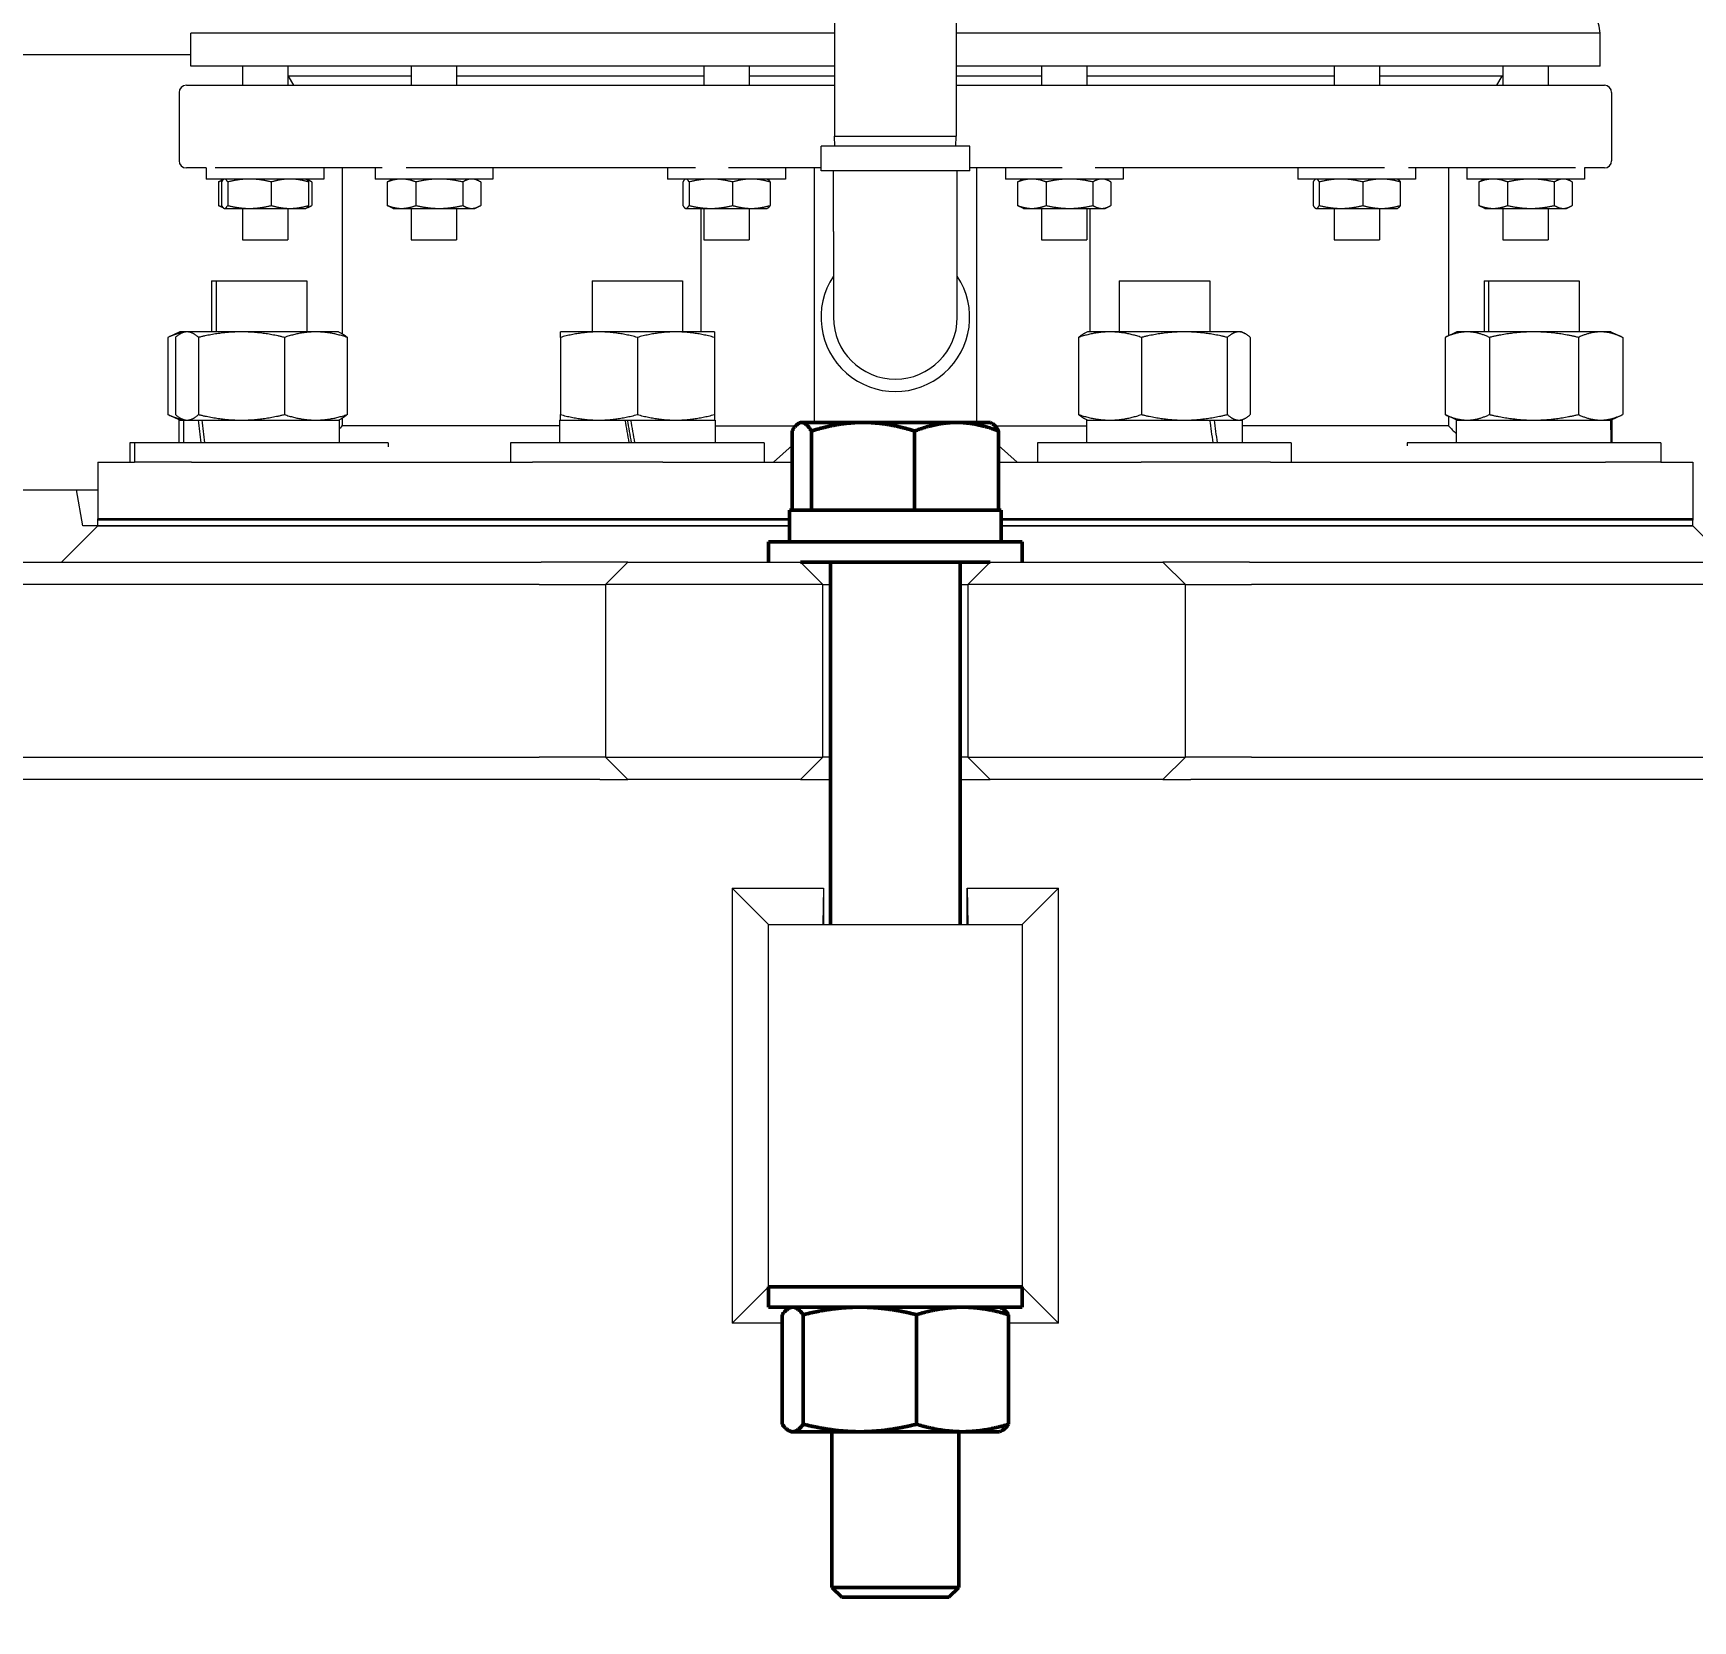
# Model space of a CAD drawing. Header units: inches. Extents: x 20 to 536, y 8 to 344.
# Drawn here: x 105.24 to 116.68, y 142.44 to 153.39 of the extents above; entities that cross this region are included whole.
import ezdxf

# ---------------------------------------------------------------- set-up
doc = ezdxf.new("R2010")
doc.units = ezdxf.units.IN
doc.header["$LTSCALE"] = 16
doc.header["$MEASUREMENT"] = 0
doc.layers.add('Dimension (ANSI)', color=7, linetype='Continuous', lineweight=25)
doc.layers.add('Visible (ANSI)', color=7, linetype='Continuous', lineweight=50)
doc.styles.add('MEMCOR Medium', font='arial.ttf')
doc.styles.add('Standard D-E', font='arial.ttf')
doc.dimstyles.new('Default (ANSI)', dxfattribs={"dimscale": 16, "dimtxt": 0.15, "dimasz": 0.098425, "dimexe": 0.125, "dimexo": 0.0625, "dimgap": 0.031496, "dimtad": 0, "dimtih": 1, "dimtoh": 1, "dimdec": 4, "dimrnd": 1e-08, "dimzin": 3, "dimdsep": 46, "dimlunit": 5, "dimtxsty": 'MEMCOR Medium', "dimcen": 0.09, "dimdle": 0.393701, "dimclrd": 256, "dimclre": 256, "dimclrt": 256, "dimadec": 0, "dimazin": 1, "dimtfac": 0.8, "dimtofl": 0, "dimtmove": 0, "dimatfit": 3, "dimfxl": 1, "dimfrac": 1, "dimtolj": 1, "dimtzin": 4, "dimlwd": -1, "dimlwe": -1, "dimarcsym": 0})
doc.dimstyles.new('in [mm] D-E NeptuneBenson', dxfattribs={"dimscale": 16, "dimtxt": 0.15, "dimasz": 0.098425, "dimexe": 0.125, "dimexo": 0.063, "dimgap": 0.031496, "dimtad": 0, "dimtih": 1, "dimtoh": 1, "dimdec": 4, "dimrnd": 1e-08, "dimzin": 3, "dimdsep": 46, "dimlunit": 5, "dimtxsty": 'Standard D-E', "dimcen": 0.09, "dimdle": 0.393701, "dimclrd": 256, "dimclre": 256, "dimclrt": 256, "dimadec": 1, "dimazin": 1, "dimtfac": 1, "dimtofl": 0, "dimtmove": 0, "dimatfit": 3, "dimfxl": 1, "dimfrac": 1, "dimtolj": 1, "dimtzin": 4, "dimlwd": -1, "dimlwe": -1, "dimarcsym": 0})

# ---------------------------------------------------------------- blocks, each defined once
blk = doc.blocks.new('*D23')
at = {"layer": 'Defpoints', "color": 0, "transparency": 16777216}
for p in [(80.614, 148.398), (141.751, 148.398), (141.751, 137.784)]:
    blk.add_point(p, dxfattribs=at)
at = {"layer": 'Dimension (ANSI)', "transparency": 16777216}
for p, q in [((80.614, 147.398), (80.614, 135.784)), ((141.751, 147.398), (141.751, 135.784)), ((82.189, 137.784), (140.176, 137.784)), ((141.751, 137.784), (145.173, 137.784))]:
    blk.add_line(p, q, dxfattribs=at)
for points in [[(82.189, 138.046), (82.189, 137.521), (80.614, 137.784)], [(140.176, 138.046), (140.176, 137.521), (141.751, 137.784)]]:
    blk.add_solid(points, dxfattribs=at)
at = {"layer": 'Dimension (ANSI)', "transparency": 16777216, "char_height": 2.4, "attachment_point": 5, "style": 'MEMCOR Medium'}
for s, insert in [('\\A1; 61{\\H0.8x;\\S1#8;} in', (154.772, 140.252)), ('\\A1;[1552.9 mm]', (154.772, 135.742))]:
    blk.add_mtext(s, dxfattribs=dict(at, insert=insert))
blk = doc.blocks.new('*D24')
at = {"layer": 'Defpoints', "color": 0, "transparency": 16777216}
for p in [(33.93, 160.21), (110.807, 160.21), (85.898, 49.214)]:
    blk.add_point(p, dxfattribs=at)
at = {"layer": 'Dimension (ANSI)', "transparency": 16777216}
for p, q in [((109.799, 160.21), (31.93, 160.21)), ((33.93, 158.636), (33.93, 108.464)), ((33.93, 50.789), (33.93, 100.961)), ((84.89, 49.214), (31.93, 49.214))]:
    blk.add_line(p, q, dxfattribs=at)
for points in [[(33.667, 158.636), (34.192, 158.636), (33.93, 160.21)], [(33.667, 50.789), (34.192, 50.789), (33.93, 49.214)]]:
    blk.add_solid(points, dxfattribs=at)
at = {"layer": 'Dimension (ANSI)', "transparency": 16777216, "char_height": 2.4, "attachment_point": 5, "style": 'Standard D-E'}
for s, insert in [('\\A1; 111 in', (33.93, 106.422)), ('\\A1;[2819.3 mm]', (33.93, 102.67))]:
    blk.add_mtext(s, dxfattribs=dict(at, insert=insert))

msp = doc.modelspace()

# ---------------------------------------------------------------- linework, layer by layer
at = {"layer": 'Visible (ANSI)', "linetype": 'Continuous', "lineweight": 18}
for p, q in [((110.763674, 155.583472), (110.763674, 152.682685)), ((111.600977, 155.583472), (111.600977, 152.682685)), ((110.763674, 153.393255), (106.322326, 153.393255)), ((106.322326, 153.165057), (106.322326, 153.393255)), ((116.042326, 153.393255), (111.600977, 153.393255)), ((116.042326, 153.165057), (116.042326, 153.393255)), ((106.322326, 153.243472), (99.927286, 153.243472)), ((110.763674, 153.165057), (106.322326, 153.165057)), ((106.679409, 153.165057), (106.679409, 153.033472)), ((106.991909, 153.165057), (106.991909, 153.033472)), ((107.844095, 153.165057), (107.844095, 153.033472)), ((108.156595, 153.165057), (108.156595, 153.033472)), ((109.86139, 153.165057), (109.86139, 153.033472)), ((110.17389, 153.165057), (110.17389, 153.033472)), ((116.042326, 153.165057), (111.600977, 153.165057)), ((112.190761, 153.165057), (112.190761, 153.033472)), ((112.503261, 153.165057), (112.503261, 153.033472)), ((114.208056, 153.165057), (114.208056, 153.033472)), ((114.520556, 153.165057), (114.520556, 153.033472)), ((115.372742, 153.165057), (115.372742, 153.033472)), ((115.685242, 153.165057), (115.685242, 153.033472)), ((107.844095, 153.097652), (106.996163, 153.097652)), ((107.033217, 153.033472), (106.996163, 153.097652)), ((109.86139, 153.097652), (108.156595, 153.097652)), ((110.763674, 153.097652), (110.17389, 153.097652)), ((112.190761, 153.097652), (111.600977, 153.097652)), ((114.208056, 153.097652), (112.503261, 153.097652)), ((115.368488, 153.097652), (114.520556, 153.097652)), ((115.331434, 153.033472), (115.368488, 153.097652)), ((106.242326, 152.983472), (106.242326, 152.513472)), ((106.292326, 153.033472), (110.763674, 153.033472)), ((111.600977, 153.033472), (116.072326, 153.033472)), ((116.122326, 152.983472), (116.122326, 152.513472)), ((111.694924, 152.614575), (110.669727, 152.614575)), ((110.669727, 152.443709), (110.669727, 152.614575)), ((110.763674, 152.682685), (111.600977, 152.682685)), ((110.765802, 152.614575), (110.763674, 152.682685)), ((111.598849, 152.614575), (111.600977, 152.682685)), ((111.694924, 152.443709), (111.694924, 152.614575)), ((106.429659, 152.463472), (106.292326, 152.463472)), ((106.429659, 152.463581), (106.429659, 152.387057)), ((107.642394, 152.463472), (106.490761, 152.463472)), ((107.241659, 152.463472), (107.241659, 152.387057)), ((107.367326, 152.463472), (107.367326, 151.319821)), ((107.594345, 152.463472), (107.594345, 152.387057)), ((109.803441, 152.463472), (107.808754, 152.463472)), ((108.406345, 152.463472), (108.406345, 152.387057)), ((109.61164, 152.463472), (109.61164, 152.387057)), ((110.669727, 152.463472), (110.030693, 152.463472)), ((110.42364, 152.463472), (110.42364, 152.387057)), ((110.622326, 152.463472), (110.622326, 150.707101)), ((112.333959, 152.463472), (111.694924, 152.463472)), ((111.742326, 152.463472), (111.742326, 150.707101)), ((111.941011, 152.463472), (111.941011, 152.387057)), ((114.555897, 152.463472), (112.56121, 152.463472)), ((112.753011, 152.463472), (112.753011, 152.387057)), ((113.958306, 152.463472), (113.958306, 152.387057)), ((115.87389, 152.463472), (114.722257, 152.463472)), ((114.770306, 152.463472), (114.770306, 152.387057)), ((114.997326, 152.463472), (114.997326, 151.305369)), ((115.122992, 152.463472), (115.122992, 152.387057)), ((115.934992, 152.463581), (115.934992, 152.387057)), ((116.072326, 152.463472), (115.934992, 152.463472)), ((107.241659, 152.387057), (106.429659, 152.387057)), ((106.513392, 152.36675), (106.513392, 152.204364)), ((106.55173, 152.385924), (106.530966, 152.376242)), ((106.535354, 152.36675), (106.535354, 152.204364)), ((106.554159, 152.387057), (106.55173, 152.385924)), ((106.577781, 152.36675), (106.577781, 152.204364)), ((106.878087, 152.36675), (106.878087, 152.204364)), ((107.117159, 152.387057), (107.119588, 152.385924)), ((107.119588, 152.385924), (107.140353, 152.376242)), ((107.135965, 152.36675), (107.135965, 152.204364)), ((107.157927, 152.36675), (107.157927, 152.204364)), ((108.406345, 152.387057), (107.594345, 152.387057)), ((107.678078, 152.36675), (107.678078, 152.204364)), ((107.718845, 152.387057), (107.695652, 152.376242)), ((107.875954, 152.36675), (107.875954, 152.204364)), ((108.198222, 152.36675), (108.198222, 152.204364)), ((108.281845, 152.387057), (108.305038, 152.376242)), ((108.322612, 152.36675), (108.322612, 152.204364)), ((110.42364, 152.387057), (109.61164, 152.387057)), ((109.717334, 152.36675), (109.717334, 152.204364)), ((109.73614, 152.387057), (109.733711, 152.385924)), ((109.759762, 152.36675), (109.759762, 152.204364)), ((110.060067, 152.36675), (110.060067, 152.204364)), ((110.29914, 152.387057), (110.301569, 152.385924)), ((110.317945, 152.36675), (110.317945, 152.204364)), ((111.694924, 152.443709), (110.669727, 152.443709)), ((110.75516, 152.024024), (110.75516, 152.443709)), ((111.609491, 152.024024), (111.609491, 152.443709)), ((112.753011, 152.387057), (111.941011, 152.387057)), ((112.024744, 152.36675), (112.024744, 152.204364)), ((112.065511, 152.387057), (112.042318, 152.376242)), ((112.222621, 152.36675), (112.222621, 152.204364)), ((112.544888, 152.36675), (112.544888, 152.204364)), ((112.628511, 152.387057), (112.651705, 152.376242)), ((112.669279, 152.36675), (112.669279, 152.204364)), ((114.770306, 152.387057), (113.958306, 152.387057)), ((114.064001, 152.36675), (114.064001, 152.204364)), ((114.082806, 152.387057), (114.080377, 152.385924)), ((114.106428, 152.36675), (114.106428, 152.204364)), ((114.406733, 152.36675), (114.406733, 152.204364)), ((114.645806, 152.387057), (114.648235, 152.385924)), ((114.664611, 152.36675), (114.664611, 152.204364)), ((115.934992, 152.387057), (115.122992, 152.387057)), ((115.206724, 152.36675), (115.206724, 152.204364)), ((115.247492, 152.387057), (115.224298, 152.376242)), ((115.404601, 152.36675), (115.404601, 152.204364)), ((115.726869, 152.36675), (115.726869, 152.204364)), ((115.810492, 152.387057), (115.833685, 152.376242)), ((115.851259, 152.36675), (115.851259, 152.204364)), ((106.55173, 152.18519), (106.530966, 152.194872)), ((106.554159, 152.184057), (106.55173, 152.18519)), ((106.554159, 152.184057), (106.556568, 152.184057)), ((106.556568, 152.184057), (106.727934, 152.184057)), ((106.679409, 152.184057), (106.679409, 151.967057)), ((106.727934, 152.184057), (107.007026, 152.184057)), ((106.991909, 152.184057), (106.991909, 151.967057)), ((107.007026, 152.184057), (107.117159, 152.184057)), ((107.117159, 152.184057), (107.119588, 152.18519)), ((107.119588, 152.18519), (107.140353, 152.194872)), ((107.718845, 152.184057), (107.695652, 152.194872)), ((107.718845, 152.184057), (107.777016, 152.184057)), ((107.777016, 152.184057), (108.037088, 152.184057)), ((107.844095, 152.184057), (107.844095, 151.967057)), ((108.037088, 152.184057), (108.260417, 152.184057)), ((108.156595, 152.184057), (108.156595, 151.967057)), ((108.260417, 152.184057), (108.281845, 152.184057)), ((108.281845, 152.184057), (108.305038, 152.194872)), ((109.73614, 152.184057), (109.733711, 152.18519)), ((109.73614, 152.184057), (109.738548, 152.184057)), ((109.738548, 152.184057), (109.909914, 152.184057)), ((109.841123, 152.184057), (109.841123, 151.332472)), ((109.86139, 152.184057), (109.86139, 151.967057)), ((109.909914, 152.184057), (110.189006, 152.184057)), ((110.17389, 152.184057), (110.17389, 151.967057)), ((110.189006, 152.184057), (110.29914, 152.184057)), ((110.29914, 152.184057), (110.301569, 152.18519)), ((112.065511, 152.184057), (112.042318, 152.194872)), ((112.065511, 152.184057), (112.123682, 152.184057)), ((112.123682, 152.184057), (112.383754, 152.184057)), ((112.190761, 152.184057), (112.190761, 151.967057)), ((112.383754, 152.184057), (112.607083, 152.184057)), ((112.503261, 152.184057), (112.503261, 151.967057)), ((112.523528, 152.184057), (112.523528, 151.332472)), ((112.607083, 152.184057), (112.628511, 152.184057)), ((112.628511, 152.184057), (112.651705, 152.194872)), ((114.082806, 152.184057), (114.080377, 152.18519)), ((114.082806, 152.184057), (114.085214, 152.184057)), ((114.085214, 152.184057), (114.256581, 152.184057)), ((114.208056, 152.184057), (114.208056, 151.967057)), ((114.256581, 152.184057), (114.535672, 152.184057)), ((114.520556, 152.184057), (114.520556, 151.967057)), ((114.535672, 152.184057), (114.645806, 152.184057)), ((114.645806, 152.184057), (114.648235, 152.18519)), ((115.247492, 152.184057), (115.224298, 152.194872)), ((115.247492, 152.184057), (115.305663, 152.184057)), ((115.305663, 152.184057), (115.565735, 152.184057)), ((115.372742, 152.184057), (115.372742, 151.967057)), ((115.565735, 152.184057), (115.789064, 152.184057)), ((115.685242, 152.184057), (115.685242, 151.967057)), ((115.789064, 152.184057), (115.810492, 152.184057)), ((115.810492, 152.184057), (115.833685, 152.194872)), ((110.75516, 152.024024), (110.75516, 151.433472)), ((111.609491, 151.433472), (111.609491, 152.024024)), ((106.679409, 151.967057), (106.991909, 151.967057)), ((107.844095, 151.967057), (108.156595, 151.967057)), ((109.86139, 151.967057), (110.17389, 151.967057)), ((112.190761, 151.967057), (112.503261, 151.967057)), ((114.208056, 151.967057), (114.520556, 151.967057)), ((115.372742, 151.967057), (115.685242, 151.967057)), ((106.465702, 151.683472), (106.497428, 151.683472)), ((106.465702, 151.683472), (106.465702, 151.332472)), ((106.497428, 151.683472), (107.122428, 151.683472)), ((106.497428, 151.683472), (106.497428, 151.332472)), ((107.122428, 151.683472), (107.122428, 151.332472)), ((109.090444, 151.683472), (109.715444, 151.683472)), ((109.090444, 151.683472), (109.090444, 151.332472)), ((109.715444, 151.683472), (109.715444, 151.332472)), ((112.725798, 151.683472), (113.350798, 151.683472)), ((112.725798, 151.683472), (112.725798, 151.332472)), ((113.350798, 151.683472), (113.350798, 151.332472)), ((115.242224, 151.683472), (115.273949, 151.683472)), ((115.242224, 151.683472), (115.242224, 151.332472)), ((115.273949, 151.683472), (115.898949, 151.683472)), ((115.273949, 151.683472), (115.273949, 151.332472)), ((115.898949, 151.683472), (115.898949, 151.332472)), ((106.247202, 151.332472), (106.165056, 151.294167)), ((106.278928, 151.332472), (106.247202, 151.332472)), ((106.278928, 151.332472), (106.260196, 151.323738)), ((106.297021, 151.332472), (106.278928, 151.332472)), ((106.672495, 151.332472), (106.297021, 151.332472)), ((107.185401, 151.332472), (106.672495, 151.332472)), ((107.340928, 151.332472), (107.185401, 151.332472)), ((107.340928, 151.332472), (107.359659, 151.323738)), ((109.137444, 151.332472), (108.871944, 151.332472)), ((109.668444, 151.332472), (109.137444, 151.332472)), ((109.933944, 151.332472), (109.668444, 151.332472)), ((112.507298, 151.332472), (112.488567, 151.323738)), ((112.662825, 151.332472), (112.507298, 151.332472)), ((113.175731, 151.332472), (112.662825, 151.332472)), ((113.551205, 151.332472), (113.175731, 151.332472)), ((113.569298, 151.332472), (113.551205, 151.332472)), ((113.569298, 151.332472), (113.58803, 151.323738)), ((115.055449, 151.332472), (114.973303, 151.294167)), ((115.126589, 151.332472), (115.055449, 151.332472)), ((115.586449, 151.332472), (115.126589, 151.332472)), ((116.046308, 151.332472), (115.586449, 151.332472)), ((116.117449, 151.332472), (116.046308, 151.332472)), ((116.117449, 151.332472), (116.199595, 151.294167)), ((106.165056, 151.294167), (106.165056, 150.761778)), ((106.217674, 151.294167), (106.217674, 150.761778)), ((106.376368, 151.294167), (106.376368, 150.761778)), ((106.968621, 151.294167), (106.968621, 150.761778)), ((107.402181, 151.294167), (107.402181, 150.761778)), ((108.871944, 151.294167), (108.871944, 150.761778)), ((109.402944, 151.294167), (109.402944, 150.761778)), ((109.933944, 151.294167), (109.933944, 150.761778)), ((112.446045, 151.294167), (112.446045, 150.761778)), ((112.879605, 151.294167), (112.879605, 150.761778)), ((113.471858, 151.294167), (113.471858, 150.761778)), ((113.630552, 151.294167), (113.630552, 150.761778)), ((114.973303, 151.294167), (114.973303, 150.761778)), ((115.279876, 151.294167), (115.279876, 150.761778)), ((115.893022, 151.294167), (115.893022, 150.761778)), ((116.199595, 151.294167), (116.199595, 150.761778)), ((106.247202, 150.723472), (106.165056, 150.761778)), ((115.055449, 150.723472), (114.973303, 150.761778)), ((114.997326, 150.750576), (114.997326, 150.683472)), ((116.117449, 150.723472), (116.199595, 150.761778)), ((106.241702, 150.723472), (106.273428, 150.723472)), ((106.241702, 150.723472), (106.241702, 150.567472)), ((106.278928, 150.723472), (106.260196, 150.732207)), ((106.273428, 150.723472), (106.374927, 150.723472)), ((106.273428, 150.723472), (106.273428, 150.567472)), ((106.374927, 150.723472), (106.379103, 150.723472)), ((106.379103, 150.723472), (106.398921, 150.723472)), ((106.398921, 150.723472), (107.346428, 150.723472)), ((107.340928, 150.723472), (107.359659, 150.732207)), ((107.346428, 150.723472), (107.346428, 150.567472)), ((107.367326, 150.736124), (107.367326, 150.683472)), ((108.866444, 150.683472), (107.367326, 150.683472)), ((108.866444, 150.723472), (109.317395, 150.723472)), ((108.866444, 150.723472), (108.866444, 150.567472)), ((109.317395, 150.723472), (109.317795, 150.723472)), ((109.317795, 150.723472), (109.356148, 150.723472)), ((109.356148, 150.723472), (109.939444, 150.723472)), ((109.939444, 150.723472), (109.939444, 150.567472)), ((109.939444, 150.683472), (110.495203, 150.683472)), ((111.869448, 150.683472), (112.501798, 150.683472)), ((112.507298, 150.723472), (112.488567, 150.732207)), ((112.501798, 150.723472), (113.352315, 150.723472)), ((112.501798, 150.723472), (112.501798, 150.567472)), ((113.352315, 150.723472), (113.379528, 150.723472)), ((113.379528, 150.723472), (113.383126, 150.723472)), ((113.383126, 150.723472), (113.574798, 150.723472)), ((113.569298, 150.723472), (113.58803, 150.732207)), ((113.574798, 150.723472), (113.574798, 150.567472)), ((114.997326, 150.683472), (113.574798, 150.683472)), ((115.049949, 150.723472), (116.116084, 150.723472)), ((115.049949, 150.723472), (115.049949, 150.567472)), ((116.116084, 150.723472), (116.120904, 150.723472)), ((116.120904, 150.723472), (116.122949, 150.723472)), ((116.122949, 150.723472), (116.122949, 150.567472)), ((105.934928, 150.567472), (105.903202, 150.567472)), ((105.903202, 150.567472), (105.903202, 150.433472)), ((107.684928, 150.567472), (105.934928, 150.567472)), ((105.934928, 150.567472), (105.934928, 150.433472)), ((107.684928, 150.567472), (107.684928, 150.539131)), ((110.277944, 150.567472), (108.527944, 150.567472)), ((108.527944, 150.567472), (108.527944, 150.433472)), ((110.277944, 150.567472), (110.277944, 150.433472)), ((110.342423, 150.433472), (110.470023, 150.547441)), ((112.022228, 150.433472), (111.894628, 150.547441)), ((113.913298, 150.567472), (112.163298, 150.567472)), ((112.163298, 150.567472), (112.163298, 150.433472)), ((113.913298, 150.567472), (113.913298, 150.433472)), ((116.461449, 150.567472), (114.711449, 150.567472)), ((114.711449, 150.567472), (114.711449, 150.546146)), ((116.461449, 150.567472), (116.461449, 150.433472)), ((105.682326, 150.433472), (105.934928, 150.433472)), ((105.682326, 150.433472), (105.682326, 150.033472)), ((106.32854, 150.433472), (105.934928, 150.433472)), ((106.32854, 150.433472), (108.680778, 150.433472)), ((109.57922, 150.433472), (108.680778, 150.433472)), ((109.57922, 150.433472), (110.470023, 150.433472)), ((111.894628, 150.433472), (112.877008, 150.433472)), ((113.768977, 150.433472), (112.877008, 150.433472)), ((113.768977, 150.433472), (116.080515, 150.433472)), ((116.461449, 150.433472), (116.080515, 150.433472)), ((116.461449, 150.433472), (116.682326, 150.433472)), ((116.682326, 150.433472), (116.682326, 150.033472)), ((101.630854, 150.243472), (105.682326, 150.243472)), ((105.577352, 149.993472), (105.534417, 150.243472)), ((105.682326, 149.993472), (105.432326, 149.743472)), ((105.682326, 149.993472), (105.577352, 149.993472)), ((110.452826, 150.043472), (105.682326, 150.043472)), ((105.682326, 149.993472), (105.682326, 150.043472)), ((110.452826, 150.033472), (105.682326, 150.033472)), ((105.682326, 149.993472), (110.452826, 149.993472)), ((110.452826, 149.993472), (105.682326, 149.993472)), ((105.682326, 149.993472), (110.452826, 149.993472)), ((116.682326, 150.043472), (111.911826, 150.043472)), ((116.682326, 150.033472), (111.911826, 150.033472)), ((111.911826, 149.993472), (116.682326, 149.993472)), ((116.682326, 149.993472), (111.911826, 149.993472)), ((111.911826, 149.993472), (116.682326, 149.993472)), ((116.682326, 149.993472), (116.682326, 150.043472)), ((116.682326, 149.993472), (116.932326, 149.743472)), ((103.820026, 149.743472), (108.738791, 149.743472)), ((109.337326, 149.743472), (108.738791, 149.743472)), ((109.182326, 149.588472), (109.337326, 149.743472)), ((109.337326, 149.743472), (110.154032, 149.743472)), ((110.154032, 149.743472), (110.429998, 149.743472)), ((110.429998, 149.743472), (110.527326, 149.743472)), ((110.682326, 149.588472), (110.527326, 149.743472)), ((111.682326, 149.588472), (111.837326, 149.743472)), ((111.837326, 149.743472), (111.934653, 149.743472)), ((111.934653, 149.743472), (112.21062, 149.743472)), ((112.21062, 149.743472), (113.027326, 149.743472)), ((113.62586, 149.743472), (113.027326, 149.743472)), ((113.182326, 149.588472), (113.027326, 149.743472)), ((113.62586, 149.743472), (118.544625, 149.743472)), ((108.725429, 149.588472), (103.779767, 149.588472)), ((108.725429, 149.588472), (109.182326, 149.588472)), ((110.148842, 149.588472), (109.182326, 149.588472)), ((109.182326, 149.588472), (109.182326, 148.398472)), ((110.426201, 149.588472), (110.148842, 149.588472)), ((110.682326, 149.588472), (110.426201, 149.588472)), ((110.682326, 149.588472), (110.734826, 149.588472)), ((110.682326, 148.398472), (110.682326, 149.588472)), ((111.629826, 149.588472), (111.682326, 149.588472)), ((111.93845, 149.588472), (111.682326, 149.588472)), ((111.682326, 149.588472), (111.682326, 148.398472)), ((112.21581, 149.588472), (111.93845, 149.588472)), ((113.182326, 149.588472), (112.21581, 149.588472)), ((113.182326, 149.588472), (113.639222, 149.588472)), ((113.182326, 148.398472), (113.182326, 149.588472)), ((118.584884, 149.588472), (113.639222, 149.588472)), ((103.779767, 148.398472), (108.725429, 148.398472)), ((109.182326, 148.398472), (108.725429, 148.398472)), ((109.182326, 148.398472), (110.148842, 148.398472)), ((109.182326, 148.398472), (109.337326, 148.243472)), ((110.148842, 148.398472), (110.426201, 148.398472)), ((110.426201, 148.398472), (110.682326, 148.398472)), ((110.682326, 148.398472), (110.527326, 148.243472)), ((110.734826, 148.398472), (110.682326, 148.398472)), ((111.682326, 148.398472), (111.629826, 148.398472)), ((111.682326, 148.398472), (111.93845, 148.398472)), ((111.682326, 148.398472), (111.837326, 148.243472)), ((111.93845, 148.398472), (112.21581, 148.398472)), ((112.21581, 148.398472), (113.182326, 148.398472)), ((113.182326, 148.398472), (113.027326, 148.243472)), ((113.639222, 148.398472), (113.182326, 148.398472)), ((113.639222, 148.398472), (118.584884, 148.398472)), ((109.145017, 148.243472), (103.373676, 148.243472)), ((109.145017, 148.243472), (109.337326, 148.243472)), ((110.154032, 148.243472), (109.337326, 148.243472)), ((110.429998, 148.243472), (110.154032, 148.243472)), ((110.527326, 148.243472), (110.429998, 148.243472)), ((110.527326, 148.243472), (110.734826, 148.243472)), ((111.629826, 148.243472), (111.837326, 148.243472)), ((111.934653, 148.243472), (111.837326, 148.243472)), ((112.21062, 148.243472), (111.934653, 148.243472)), ((113.027326, 148.243472), (112.21062, 148.243472)), ((113.027326, 148.243472), (113.219634, 148.243472)), ((118.990975, 148.243472), (113.219634, 148.243472)), ((110.057424, 147.493375), (110.057424, 144.49357)), ((110.057424, 147.493375), (110.686672, 147.493375)), ((110.057424, 147.493375), (110.307326, 147.243472)), ((110.686672, 147.493375), (110.682326, 147.243472)), ((110.686672, 147.493375), (110.686672, 147.243472)), ((111.677979, 147.493375), (111.682326, 147.243472)), ((111.677979, 147.243472), (111.677979, 147.493375)), ((111.677979, 147.493375), (112.307228, 147.493375)), ((112.307228, 147.493375), (112.057326, 147.243472)), ((112.307228, 144.49357), (112.307228, 147.493375)), ((110.307326, 147.243472), (112.057326, 147.243472)), ((110.307326, 144.743472), (110.307326, 147.243472)), ((112.057326, 147.243472), (112.057326, 144.743472)), ((110.057424, 144.49357), (110.307326, 144.743472)), ((112.057326, 144.743472), (110.307326, 144.743472)), ((112.307228, 144.49357), (112.057326, 144.743472)), ((110.401616, 144.49357), (110.057424, 144.49357)), ((112.307228, 144.49357), (111.963036, 144.49357))]:
    msp.add_line(p, q, dxfattribs=at)
at = {"layer": 'Visible (ANSI)'}
for p, q in [((110.470023, 150.103101), (110.470023, 150.64851)), ((110.526326, 150.707101), (110.515977, 150.701126)), ((110.536514, 150.707101), (110.526326, 150.707101)), ((110.959156, 150.707101), (110.536514, 150.707101)), ((110.603005, 150.103101), (110.603005, 150.64851)), ((111.604968, 150.707101), (110.959156, 150.707101)), ((111.315308, 150.103101), (111.315308, 150.64851)), ((111.838326, 150.707101), (111.604968, 150.707101)), ((111.838326, 150.707101), (111.848675, 150.701126)), ((111.894628, 150.103101), (111.894628, 150.64851)), ((110.452826, 150.103097), (111.911826, 150.103097)), ((110.452826, 150.103097), (110.452826, 149.884097)), ((110.536514, 150.103101), (110.470023, 150.103101)), ((110.526326, 150.103101), (110.526326, 150.103097)), ((110.603005, 150.103101), (110.536514, 150.103101)), ((110.959156, 150.103101), (110.603005, 150.103101)), ((111.315308, 150.103101), (110.959156, 150.103101)), ((111.604968, 150.103101), (111.315308, 150.103101)), ((111.894628, 150.103101), (111.604968, 150.103101)), ((111.838326, 150.103101), (111.838326, 150.103097)), ((111.911826, 150.103097), (111.911826, 149.884097)), ((112.057326, 149.884097), (110.307326, 149.884097)), ((110.307326, 149.743472), (110.307326, 149.884097)), ((112.057326, 149.743472), (112.057326, 149.884097)), ((110.527326, 149.743472), (111.837326, 149.743472)), ((110.734826, 149.743472), (110.734826, 147.243472)), ((111.629826, 149.743472), (111.629826, 147.243472)), ((112.057326, 144.743472), (110.307326, 144.743472)), ((110.307326, 144.602847), (110.307326, 144.743472)), ((112.057326, 144.602847), (112.057326, 144.743472)), ((110.307326, 144.602847), (112.057326, 144.602847)), ((110.463326, 144.602847), (110.451983, 144.597558)), ((111.901326, 144.602847), (111.912668, 144.597558)), ((110.401616, 143.795715), (110.401616, 144.55098)), ((110.547369, 143.795715), (110.547369, 144.55098)), ((111.328079, 143.795715), (111.328079, 144.55098)), ((111.963036, 143.795715), (111.963036, 144.55098)), ((110.463326, 143.743847), (110.451983, 143.749137)), ((110.463326, 143.743847), (110.474492, 143.743847)), ((110.474492, 143.743847), (110.937724, 143.743847)), ((110.744826, 143.743847), (110.744826, 142.669212)), ((110.937724, 143.743847), (111.645557, 143.743847)), ((111.619826, 143.743847), (111.619826, 142.669212)), ((111.645557, 143.743847), (111.901326, 143.743847)), ((111.901326, 143.743847), (111.912668, 143.749137)), ((110.744826, 142.669212), (111.619826, 142.669212)), ((110.812987, 142.603097), (110.744826, 142.669212)), ((111.551664, 142.603097), (111.619826, 142.669212)), ((111.551664, 142.603097), (110.812987, 142.603097))]:
    msp.add_line(p, q, dxfattribs=at)
at = {"layer": 'Visible (ANSI)', "linetype": 'Continuous', "lineweight": 18}
for centre, radius, start, end in [((115.753813, 153.378057), 0.288913, 3.0153263, 29.3417204), ((107.062874, 153.217884), 0.1375, 238.9283465, 240.9760883), ((115.301777, 153.217884), 0.1375, 299.0239117, 301.0716535), ((106.292326, 152.983472), 0.05, 90, 180), ((116.072326, 152.983472), 0.05, 0, 90), ((106.292326, 152.513472), 0.05, 180, 270), ((116.072326, 152.513472), 0.05, 270, 0), ((111.182326, 151.433472), 0.512598, 146.4426902, 33.5573098), ((111.182326, 151.433472), 0.427165, 180, 0)]:
    msp.add_arc(centre, radius, start, end, dxfattribs=at)
for centre, major_axis, ratio, start_param, end_param in [((106.809928, 150.456882), (0.357149, -3.04228), 0.131593905, 4.609211291, 4.660586997), ((106.809928, 150.678062), (0.357149, -3.04228), 0.131593905, 4.682016615, 4.733296396), ((109.402944, 150.456882), (0.535177, -3.042635), 0.012373977, 4.622482087, 4.673857793), ((109.402944, 150.456882), (-0.313226, 1.780778), 0.012373977, 1.418351097, 1.50647794), ((109.402944, 150.678062), (0.535177, -3.042635), 0.012373977, 4.69528741, 4.746567191), ((113.038298, 150.456882), (0.411139, -3.042286), 0.113292839, 1.591841658, 1.643217364), ((113.038298, 150.678062), (0.411139, -3.042286), 0.113292839, 1.51913226, 1.57041204), ((115.586449, 150.456882), (0.040053, -3.042635), 0.175835391, 1.604836366, 1.656212072), ((115.586449, 150.678062), (0.040053, -3.042635), 0.175835391, 1.532126967, 1.583406748)]:
    msp.add_ellipse(centre, major_axis=major_axis, ratio=ratio, start_param=start_param, end_param=end_param, dxfattribs=at)
for points, weights in [([(106.541348, 152.376242), (106.527822, 152.372277), (106.513392, 152.36675)], [1.01477953359, 1.01005189042, 1]), ([(106.513392, 152.36675), (106.522463, 152.372277), (106.530966, 152.376242)], [1, 1.01005189042, 1.01477953359]), ([(106.556568, 152.387057), (106.546722, 152.387057), (106.535354, 152.36675)], [1, 1.0379548493, 1]), ([(106.577781, 152.36675), (106.566413, 152.387057), (106.556568, 152.387057)], [1, 1.0379548493, 1]), ([(106.727934, 152.387057), (106.658248, 152.387057), (106.577781, 152.36675)], [1, 1.0379548493, 1]), ([(106.878087, 152.36675), (106.79762, 152.387057), (106.727934, 152.387057)], [1, 1.0379548493, 1]), ([(107.007026, 152.387057), (106.947185, 152.387057), (106.878087, 152.36675)], [1, 1.0379548493, 1]), ([(107.135965, 152.36675), (107.066867, 152.387057), (107.007026, 152.387057)], [1, 1.0379548493, 1]), ([(107.119588, 152.385924), (107.127224, 152.382364), (107.135965, 152.36675)], [1.01375847525, 1.02892942038, 1]), ([(107.157927, 152.36675), (107.140353, 152.377457), (107.124596, 152.382426)], [1, 1.01965956375, 1.01895290532]), ([(107.777016, 152.387057), (107.731099, 152.387057), (107.678078, 152.36675)], [1, 1.0379548493, 1]), ([(107.678078, 152.36675), (107.687149, 152.372277), (107.695652, 152.376242)], [1, 1.01005189042, 1.01477953359]), ([(107.875954, 152.36675), (107.822934, 152.387057), (107.777016, 152.387057)], [1, 1.0379548493, 1]), ([(108.037088, 152.387057), (107.962306, 152.387057), (107.875954, 152.36675)], [1, 1.0379548493, 1]), ([(108.198222, 152.36675), (108.111871, 152.387057), (108.037088, 152.387057)], [1, 1.0379548493, 1]), ([(108.260417, 152.387057), (108.231552, 152.387057), (108.198222, 152.36675)], [1, 1.0379548493, 1]), ([(108.322612, 152.36675), (108.289282, 152.387057), (108.260417, 152.387057)], [1, 1.0379548493, 1]), ([(109.738548, 152.387057), (109.728703, 152.387057), (109.717334, 152.36675)], [1, 1.0379548493, 1]), ([(109.759762, 152.36675), (109.748393, 152.387057), (109.738548, 152.387057)], [1, 1.0379548493, 1]), ([(109.909914, 152.387057), (109.840228, 152.387057), (109.759762, 152.36675)], [1, 1.0379548493, 1]), ([(110.060067, 152.36675), (109.979601, 152.387057), (109.909914, 152.387057)], [1, 1.0379548493, 1]), ([(110.189006, 152.387057), (110.129165, 152.387057), (110.060067, 152.36675)], [1, 1.0379548493, 1]), ([(110.317945, 152.36675), (110.248847, 152.387057), (110.189006, 152.387057)], [1, 1.0379548493, 1]), ([(110.301569, 152.385924), (110.309204, 152.382364), (110.317945, 152.36675)], [1.01375847525, 1.02892942038, 1]), ([(112.123682, 152.387057), (112.077765, 152.387057), (112.024744, 152.36675)], [1, 1.0379548493, 1]), ([(112.024744, 152.36675), (112.033815, 152.372277), (112.042318, 152.376242)], [1, 1.01005189042, 1.01477953359]), ([(112.222621, 152.36675), (112.1696, 152.387057), (112.123682, 152.387057)], [1, 1.0379548493, 1]), ([(112.383754, 152.387057), (112.308972, 152.387057), (112.222621, 152.36675)], [1, 1.0379548493, 1]), ([(112.544888, 152.36675), (112.458537, 152.387057), (112.383754, 152.387057)], [1, 1.0379548493, 1]), ([(112.607083, 152.387057), (112.578218, 152.387057), (112.544888, 152.36675)], [1, 1.0379548493, 1]), ([(112.669279, 152.36675), (112.635948, 152.387057), (112.607083, 152.387057)], [1, 1.0379548493, 1]), ([(114.085214, 152.387057), (114.075369, 152.387057), (114.064001, 152.36675)], [1, 1.0379548493, 1]), ([(114.106428, 152.36675), (114.09506, 152.387057), (114.085214, 152.387057)], [1, 1.0379548493, 1]), ([(114.256581, 152.387057), (114.186895, 152.387057), (114.106428, 152.36675)], [1, 1.0379548493, 1]), ([(114.406733, 152.36675), (114.326267, 152.387057), (114.256581, 152.387057)], [1, 1.0379548493, 1]), ([(114.535672, 152.387057), (114.475832, 152.387057), (114.406733, 152.36675)], [1, 1.0379548493, 1]), ([(114.664611, 152.36675), (114.595513, 152.387057), (114.535672, 152.387057)], [1, 1.0379548493, 1]), ([(114.648235, 152.385924), (114.65587, 152.382364), (114.664611, 152.36675)], [1.01375847525, 1.02892942038, 1]), ([(115.305663, 152.387057), (115.259745, 152.387057), (115.206724, 152.36675)], [1, 1.0379548493, 1]), ([(115.206724, 152.36675), (115.215795, 152.372277), (115.224298, 152.376242)], [1, 1.01005189042, 1.01477953359]), ([(115.404601, 152.36675), (115.35158, 152.387057), (115.305663, 152.387057)], [1, 1.0379548493, 1]), ([(115.565735, 152.387057), (115.490953, 152.387057), (115.404601, 152.36675)], [1, 1.0379548493, 1]), ([(115.726869, 152.36675), (115.640517, 152.387057), (115.565735, 152.387057)], [1, 1.0379548493, 1]), ([(115.789064, 152.387057), (115.760199, 152.387057), (115.726869, 152.36675)], [1, 1.0379548493, 1]), ([(115.851259, 152.36675), (115.817929, 152.387057), (115.789064, 152.387057)], [1, 1.0379548493, 1]), ([(106.513392, 152.204364), (106.527822, 152.198837), (106.541348, 152.194872)], [1, 1.01005189042, 1.01477953359]), ([(106.530966, 152.194872), (106.522463, 152.198837), (106.513392, 152.204364)], [1.01477953359, 1.01005189042, 1]), ([(106.535354, 152.204364), (106.546722, 152.184057), (106.556568, 152.184057)], [1, 1.0379548493, 1]), ([(106.556568, 152.184057), (106.566413, 152.184057), (106.577781, 152.204364)], [1, 1.0379548493, 1]), ([(106.577781, 152.204364), (106.658248, 152.184057), (106.727934, 152.184057)], [1, 1.0379548493, 1]), ([(106.727934, 152.184057), (106.79762, 152.184057), (106.878087, 152.204364)], [1, 1.0379548493, 1]), ([(106.878087, 152.204364), (106.947185, 152.184057), (107.007026, 152.184057)], [1, 1.0379548493, 1]), ([(107.007026, 152.184057), (107.066867, 152.184057), (107.135965, 152.204364)], [1, 1.0379548493, 1]), ([(107.135965, 152.204364), (107.127224, 152.18875), (107.119588, 152.18519)], [1, 1.02892942038, 1.01375847525]), ([(107.124596, 152.188688), (107.140353, 152.193657), (107.157927, 152.204364)], [1.01895290532, 1.01965956375, 1]), ([(107.678078, 152.204364), (107.731099, 152.184057), (107.777016, 152.184057)], [1, 1.0379548493, 1]), ([(107.695652, 152.194872), (107.687149, 152.198837), (107.678078, 152.204364)], [1.01477953359, 1.01005189042, 1]), ([(107.777016, 152.184057), (107.822934, 152.184057), (107.875954, 152.204364)], [1, 1.0379548493, 1]), ([(107.875954, 152.204364), (107.962306, 152.184057), (108.037088, 152.184057)], [1, 1.0379548493, 1]), ([(108.037088, 152.184057), (108.111871, 152.184057), (108.198222, 152.204364)], [1, 1.0379548493, 1]), ([(108.198222, 152.204364), (108.231552, 152.184057), (108.260417, 152.184057)], [1, 1.0379548493, 1]), ([(108.260417, 152.184057), (108.289282, 152.184057), (108.322612, 152.204364)], [1, 1.0379548493, 1]), ([(109.717334, 152.204364), (109.728703, 152.184057), (109.738548, 152.184057)], [1, 1.0379548493, 1]), ([(109.738548, 152.184057), (109.748393, 152.184057), (109.759762, 152.204364)], [1, 1.0379548493, 1]), ([(109.759762, 152.204364), (109.840228, 152.184057), (109.909914, 152.184057)], [1, 1.0379548493, 1]), ([(109.909914, 152.184057), (109.979601, 152.184057), (110.060067, 152.204364)], [1, 1.0379548493, 1]), ([(110.060067, 152.204364), (110.129165, 152.184057), (110.189006, 152.184057)], [1, 1.0379548493, 1]), ([(110.189006, 152.184057), (110.248847, 152.184057), (110.317945, 152.204364)], [1, 1.0379548493, 1]), ([(110.317945, 152.204364), (110.309204, 152.18875), (110.301569, 152.18519)], [1, 1.02892942038, 1.01375847525]), ([(112.024744, 152.204364), (112.077765, 152.184057), (112.123682, 152.184057)], [1, 1.0379548493, 1]), ([(112.042318, 152.194872), (112.033815, 152.198837), (112.024744, 152.204364)], [1.01477953359, 1.01005189042, 1]), ([(112.123682, 152.184057), (112.1696, 152.184057), (112.222621, 152.204364)], [1, 1.0379548493, 1]), ([(112.222621, 152.204364), (112.308972, 152.184057), (112.383754, 152.184057)], [1, 1.0379548493, 1]), ([(112.383754, 152.184057), (112.458537, 152.184057), (112.544888, 152.204364)], [1, 1.0379548493, 1]), ([(112.544888, 152.204364), (112.578218, 152.184057), (112.607083, 152.184057)], [1, 1.0379548493, 1]), ([(112.607083, 152.184057), (112.635948, 152.184057), (112.669279, 152.204364)], [1, 1.0379548493, 1]), ([(114.064001, 152.204364), (114.075369, 152.184057), (114.085214, 152.184057)], [1, 1.0379548493, 1]), ([(114.085214, 152.184057), (114.09506, 152.184057), (114.106428, 152.204364)], [1, 1.0379548493, 1]), ([(114.106428, 152.204364), (114.186895, 152.184057), (114.256581, 152.184057)], [1, 1.0379548493, 1]), ([(114.256581, 152.184057), (114.326267, 152.184057), (114.406733, 152.204364)], [1, 1.0379548493, 1]), ([(114.406733, 152.204364), (114.475832, 152.184057), (114.535672, 152.184057)], [1, 1.0379548493, 1]), ([(114.535672, 152.184057), (114.595513, 152.184057), (114.664611, 152.204364)], [1, 1.0379548493, 1]), ([(114.664611, 152.204364), (114.65587, 152.18875), (114.648235, 152.18519)], [1, 1.02892942038, 1.01375847525]), ([(115.224298, 152.194872), (115.215795, 152.198837), (115.206724, 152.204364)], [1.01477953359, 1.01005189042, 1]), ([(115.206724, 152.204364), (115.259745, 152.184057), (115.305663, 152.184057)], [1, 1.0379548493, 1]), ([(115.305663, 152.184057), (115.35158, 152.184057), (115.404601, 152.204364)], [1, 1.0379548493, 1]), ([(115.404601, 152.204364), (115.490953, 152.184057), (115.565735, 152.184057)], [1, 1.0379548493, 1]), ([(115.565735, 152.184057), (115.640517, 152.184057), (115.726869, 152.204364)], [1, 1.0379548493, 1]), ([(115.726869, 152.204364), (115.760199, 152.184057), (115.789064, 152.184057)], [1, 1.0379548493, 1]), ([(115.789064, 152.184057), (115.817929, 152.184057), (115.851259, 152.204364)], [1, 1.0379548493, 1]), ([(106.270306, 151.328452), (106.221038, 151.320272), (106.165056, 151.294167)], [1.01669636843, 1.02555682984, 1]), ([(106.297021, 151.332472), (106.260196, 151.332472), (106.217674, 151.294167)], [1, 1.0379548493, 1]), ([(106.376368, 151.294167), (106.333846, 151.332472), (106.297021, 151.332472)], [1, 1.0379548493, 1]), ([(106.672495, 151.332472), (106.535062, 151.332472), (106.376368, 151.294167)], [1, 1.0379548493, 1]), ([(106.968621, 151.294167), (106.809928, 151.332472), (106.672495, 151.332472)], [1, 1.0379548493, 1]), ([(107.185401, 151.332472), (107.084793, 151.332472), (106.968621, 151.294167)], [1, 1.0379548493, 1]), ([(107.402181, 151.294167), (107.286009, 151.332472), (107.185401, 151.332472)], [1, 1.0379548493, 1]), ([(107.359659, 151.323738), (107.379761, 151.314364), (107.402181, 151.294167)], [1.01895290532, 1.01965956375, 1]), ([(108.871944, 151.294167), (108.871944, 151.332472), (108.871944, 151.332472)], [1, 1.0379548493, 1]), ([(109.137444, 151.332472), (109.014225, 151.332472), (108.871944, 151.294167)], [1, 1.0379548493, 1]), ([(109.402944, 151.294167), (109.260663, 151.332472), (109.137444, 151.332472)], [1, 1.0379548493, 1]), ([(109.668444, 151.332472), (109.545225, 151.332472), (109.402944, 151.294167)], [1, 1.0379548493, 1]), ([(109.933944, 151.294167), (109.791663, 151.332472), (109.668444, 151.332472)], [1, 1.0379548493, 1]), ([(109.933944, 151.332472), (109.933944, 151.332472), (109.933944, 151.294167)], [1, 1.0379548493, 1]), ([(112.662825, 151.332472), (112.562217, 151.332472), (112.446045, 151.294167)], [1, 1.0379548493, 1]), ([(112.446045, 151.294167), (112.468465, 151.314364), (112.488567, 151.323738)], [1, 1.01965956375, 1.01895290532]), ([(112.879605, 151.294167), (112.763433, 151.332472), (112.662825, 151.332472)], [1, 1.0379548493, 1]), ([(113.175731, 151.332472), (113.038298, 151.332472), (112.879605, 151.294167)], [1, 1.0379548493, 1]), ([(113.471858, 151.294167), (113.313164, 151.332472), (113.175731, 151.332472)], [1, 1.0379548493, 1]), ([(113.551205, 151.332472), (113.51438, 151.332472), (113.471858, 151.294167)], [1, 1.0379548493, 1]), ([(113.630552, 151.294167), (113.58803, 151.332472), (113.551205, 151.332472)], [1, 1.0379548493, 1]), ([(115.126589, 151.332472), (115.055449, 151.332472), (114.973303, 151.294167)], [1, 1.0379548493, 1]), ([(115.279876, 151.294167), (115.19773, 151.332472), (115.126589, 151.332472)], [1, 1.0379548493, 1]), ([(115.586449, 151.332472), (115.444168, 151.332472), (115.279876, 151.294167)], [1, 1.0379548493, 1]), ([(115.893022, 151.294167), (115.72873, 151.332472), (115.586449, 151.332472)], [1, 1.0379548493, 1]), ([(116.046308, 151.332472), (115.975168, 151.332472), (115.893022, 151.294167)], [1, 1.0379548493, 1]), ([(116.199595, 151.294167), (116.117449, 151.332472), (116.046308, 151.332472)], [1, 1.0379548493, 1]), ([(106.165056, 150.761778), (106.221038, 150.735673), (106.270306, 150.727493)], [1, 1.02555682984, 1.01669636843]), ([(106.217674, 150.761778), (106.260196, 150.723472), (106.297021, 150.723472)], [1, 1.0379548493, 1]), ([(106.297021, 150.723472), (106.333846, 150.723472), (106.376368, 150.761778)], [1, 1.0379548493, 1]), ([(106.376368, 150.761778), (106.535062, 150.723472), (106.672495, 150.723472)], [1, 1.0379548493, 1]), ([(106.672495, 150.723472), (106.809928, 150.723472), (106.968621, 150.761778)], [1, 1.0379548493, 1]), ([(106.968621, 150.761778), (107.084793, 150.723472), (107.185401, 150.723472)], [1, 1.0379548493, 1]), ([(107.185401, 150.723472), (107.286009, 150.723472), (107.402181, 150.761778)], [1, 1.0379548493, 1]), ([(107.402181, 150.761778), (107.379761, 150.741581), (107.359659, 150.732207)], [1, 1.01965956375, 1.01895290532]), ([(108.871944, 150.723472), (108.871944, 150.723472), (108.871944, 150.761778)], [1, 1.0379548493, 1]), ([(108.871944, 150.761778), (109.014225, 150.723472), (109.137444, 150.723472)], [1, 1.0379548493, 1]), ([(109.137444, 150.723472), (109.260663, 150.723472), (109.402944, 150.761778)], [1, 1.0379548493, 1]), ([(109.402944, 150.761778), (109.545225, 150.723472), (109.668444, 150.723472)], [1, 1.0379548493, 1]), ([(109.668444, 150.723472), (109.791663, 150.723472), (109.933944, 150.761778)], [1, 1.0379548493, 1]), ([(109.933944, 150.761778), (109.933944, 150.723472), (109.933944, 150.723472)], [1, 1.0379548493, 1]), ([(112.488567, 150.732207), (112.468465, 150.741581), (112.446045, 150.761778)], [1.01895290532, 1.01965956375, 1]), ([(112.446045, 150.761778), (112.562217, 150.723472), (112.662825, 150.723472)], [1, 1.0379548493, 1]), ([(112.662825, 150.723472), (112.763433, 150.723472), (112.879605, 150.761778)], [1, 1.0379548493, 1]), ([(112.879605, 150.761778), (113.038298, 150.723472), (113.175731, 150.723472)], [1, 1.0379548493, 1]), ([(113.175731, 150.723472), (113.313164, 150.723472), (113.471858, 150.761778)], [1, 1.0379548493, 1]), ([(113.471858, 150.761778), (113.51438, 150.723472), (113.551205, 150.723472)], [1, 1.0379548493, 1]), ([(113.551205, 150.723472), (113.58803, 150.723472), (113.630552, 150.761778)], [1, 1.0379548493, 1]), ([(114.973303, 150.761778), (115.055449, 150.723472), (115.126589, 150.723472)], [1, 1.0379548493, 1]), ([(115.126589, 150.723472), (115.19773, 150.723472), (115.279876, 150.761778)], [1, 1.0379548493, 1]), ([(115.279876, 150.761778), (115.444168, 150.723472), (115.586449, 150.723472)], [1, 1.0379548493, 1]), ([(115.586449, 150.723472), (115.72873, 150.723472), (115.893022, 150.761778)], [1, 1.0379548493, 1]), ([(115.893022, 150.761778), (115.975168, 150.723472), (116.046308, 150.723472)], [1, 1.0379548493, 1]), ([(116.046308, 150.723472), (116.117449, 150.723472), (116.199595, 150.761778)], [1, 1.0379548493, 1])]:
    msp.add_rational_spline(points, weights, degree=2, dxfattribs=at)
for points in [[(107.346428, 150.662572), (107.353394, 150.669539), (107.36036, 150.676506), (107.367326, 150.683472)], [(114.997326, 150.683472), (115.014866, 150.66593), (115.032407, 150.648387), (115.049949, 150.630846)]]:
    msp.add_open_spline(points, degree=3, dxfattribs=at)
at = {"layer": 'Visible (ANSI)'}
for points, weights in [([(110.536514, 150.707101), (110.505655, 150.707101), (110.470023, 150.64851)], [1, 1.0379548493, 1]), ([(110.603005, 150.64851), (110.567372, 150.707101), (110.536514, 150.707101)], [1, 1.0379548493, 1]), ([(110.959156, 150.707101), (110.793866, 150.707101), (110.603005, 150.64851)], [1, 1.0379548493, 1]), ([(111.315308, 150.64851), (111.124447, 150.707101), (110.959156, 150.707101)], [1, 1.0379548493, 1]), ([(111.604968, 150.707101), (111.470536, 150.707101), (111.315308, 150.64851)], [1, 1.0379548493, 1]), ([(111.894628, 150.64851), (111.7394, 150.707101), (111.604968, 150.707101)], [1, 1.0379548493, 1]), ([(111.848675, 150.701126), (111.870181, 150.68871), (111.894628, 150.64851)], [1.01657159114, 1.02573438582, 1]), ([(110.474492, 144.602847), (110.44067, 144.602847), (110.401616, 144.55098)], [1, 1.0379548493, 1]), ([(110.547369, 144.55098), (110.508314, 144.602847), (110.474492, 144.602847)], [1, 1.0379548493, 1]), ([(110.937724, 144.602847), (110.75656, 144.602847), (110.547369, 144.55098)], [1, 1.0379548493, 1]), ([(111.328079, 144.55098), (111.118888, 144.602847), (110.937724, 144.602847)], [1, 1.0379548493, 1]), ([(111.645557, 144.602847), (111.498215, 144.602847), (111.328079, 144.55098)], [1, 1.0379548493, 1]), ([(111.963036, 144.55098), (111.792899, 144.602847), (111.645557, 144.602847)], [1, 1.0379548493, 1]), ([(111.912668, 144.597558), (111.93624, 144.586567), (111.963036, 144.55098)], [1.01657159114, 1.02573438582, 1]), ([(110.401616, 143.795715), (110.44067, 143.743847), (110.474492, 143.743847)], [1, 1.0379548493, 1]), ([(110.474492, 143.743847), (110.508314, 143.743847), (110.547369, 143.795715)], [1, 1.0379548493, 1]), ([(110.547369, 143.795715), (110.75656, 143.743847), (110.937724, 143.743847)], [1, 1.0379548493, 1]), ([(110.937724, 143.743847), (111.118888, 143.743847), (111.328079, 143.795715)], [1, 1.0379548493, 1]), ([(111.328079, 143.795715), (111.498215, 143.743847), (111.645557, 143.743847)], [1, 1.0379548493, 1]), ([(111.645557, 143.743847), (111.792899, 143.743847), (111.963036, 143.795715)], [1, 1.0379548493, 1]), ([(111.963036, 143.795715), (111.93624, 143.760128), (111.912668, 143.749137)], [1, 1.02573438582, 1.01657159114])]:
    msp.add_rational_spline(points, weights, degree=2, dxfattribs=at)

# ---------------------------------------------------------------- dimensions: what is measured, and where the dimension line sits
at = {"layer": 'Dimension (ANSI)'}
for base, p1, p2, angle, text, dimstyle, override, picture, middle in [((33.929834, 160.210476), (85.898338, 49.214472), (110.807326, 160.210476), 90, ' <> in\\X[2819.3 mm]', 'in [mm] D-E NeptuneBenson', {"dimgap": 0.031496, "dimdec": 4, "dimpost": '', "dimtol": 0, "dimlim": 0, "dimtp": 0, "dimtm": 0, "dimtdec": 2, "dimatfit": 1}, '*D24', (33.929834, 104.712474)), ((141.750765, 137.783519), (80.613886, 148.398472), (141.750765, 148.398472), 180, ' <> in\\X[1552.9 mm]', 'Default (ANSI)', {"dimgap": 0.031496, "dimtih": 0, "dimtoh": 0, "dimdec": 4, "dimpost": '', "dimtol": 0, "dimlim": 0, "dimtp": 0, "dimtm": 0, "dimtdec": 2, "dimatfit": 2}, '*D23', (154.771581, 137.783519))]:
    dim = msp.add_linear_dim(base=base, p1=p1, p2=p2, angle=angle, text=text, dimstyle=dimstyle, override=override, dxfattribs=at)
    dim.commit()
    dim.dimension.update_dxf_attribs({"geometry": picture, "text_midpoint": middle, "dimtype": 160})

doc.saveas('drawing.dxf')
